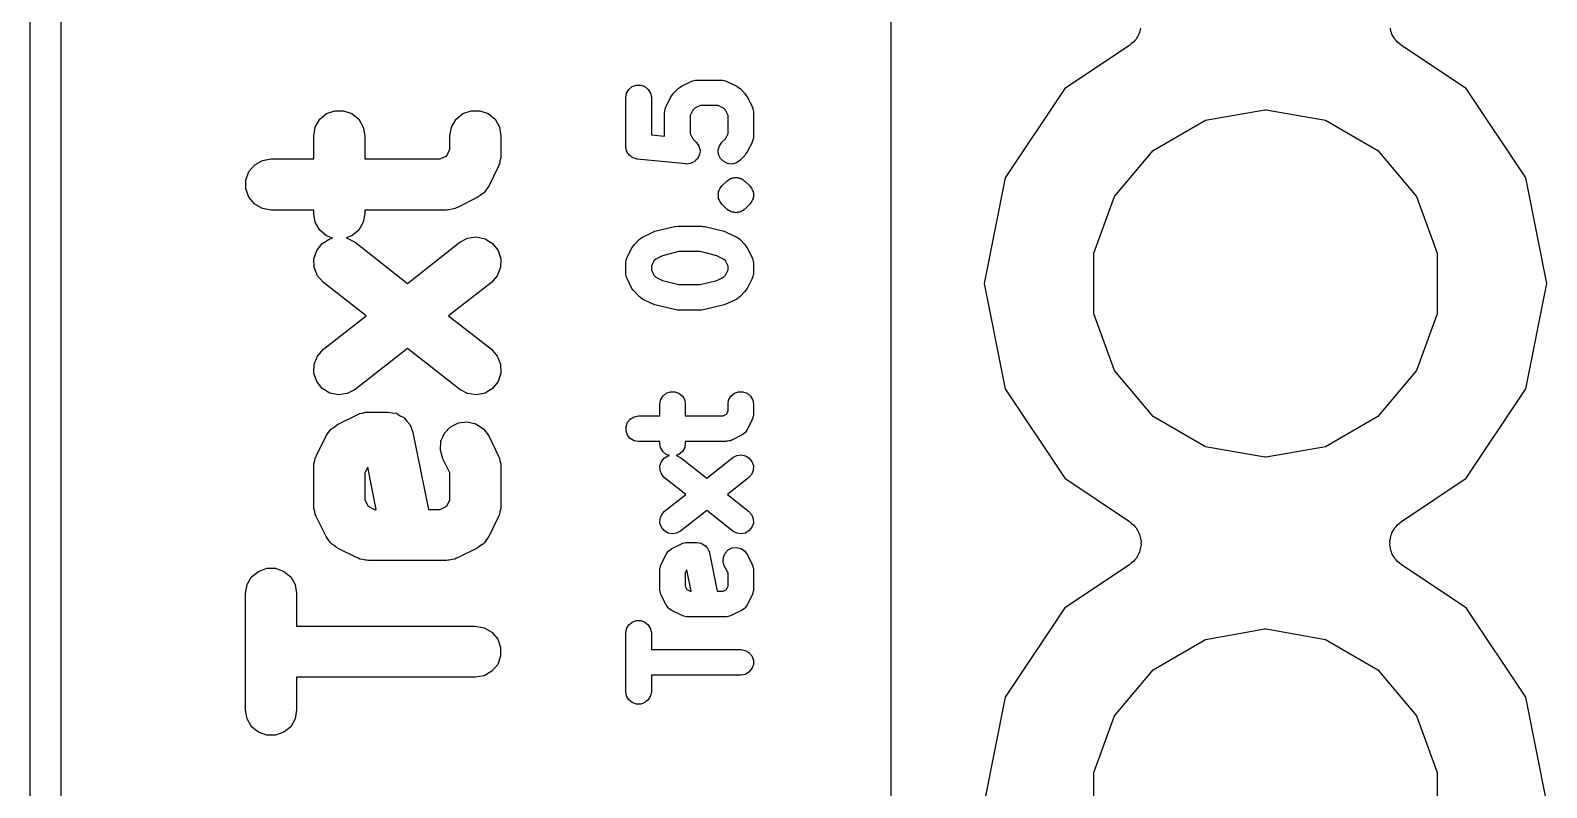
# Model space of a CAD drawing. Extents: x 125.9 to 155.7, y -114.6 to -82.3.
# Drawn here: x 125.91 to 133.33, y -104.19 to -100.49 of the extents above; entities that cross this region are included whole.
import ezdxf

# ---------------------------------------------------------------- set-up
doc = ezdxf.new("R2010")
doc.units = 0
doc.header["$MEASUREMENT"] = 0
doc.layers.add('BLACK', color=7, linetype='CONTINUOUS')

msp = doc.modelspace()

# ---------------------------------------------------------------- linework, layer by layer
at = {"layer": 'Black'}
for p, q in [((125.909, -114.554), (125.909, -82.423)), ((126.059, -82.498), (126.059, -114.479)), ((130.121, -104.271), (130.121, -100.199)), ((131.314, -100.538), (131.309, -100.545)), ((131.32, -100.532), (131.314, -100.538)), ((131.326, -100.52), (131.32, -100.532)), ((131.334, -100.508), (131.326, -100.52)), ((131.336, -100.5), (131.334, -100.508)), ((131.339, -100.493), (131.336, -100.5)), ((131.341, -100.479), (131.339, -100.493)), ((132.567, -100.493), (132.565, -100.479)), ((132.57, -100.5), (132.567, -100.493)), ((132.572, -100.508), (132.57, -100.5)), ((132.58, -100.52), (132.572, -100.508)), ((132.586, -100.532), (132.58, -100.52)), ((132.592, -100.538), (132.586, -100.532)), ((132.597, -100.545), (132.592, -100.538)), ((131.288, -100.563), (130.971, -100.774)), ((131.298, -100.553), (131.288, -100.563)), ((131.309, -100.545), (131.298, -100.553)), ((132.608, -100.553), (132.597, -100.545)), ((132.618, -100.563), (132.608, -100.553)), ((132.935, -100.774), (132.618, -100.563)), ((128.854, -100.764), (128.874, -100.757)), ((128.874, -100.757), (128.896, -100.757)), ((128.896, -100.757), (128.916, -100.764)), ((129.087, -100.768), (129.095, -100.762)), ((129.095, -100.762), (129.143, -100.739)), ((129.143, -100.739), (129.146, -100.738)), ((129.146, -100.738), (129.15, -100.736)), ((129.15, -100.736), (129.157, -100.735)), ((129.157, -100.735), (129.164, -100.732)), ((129.164, -100.732), (129.167, -100.733)), ((129.167, -100.733), (129.171, -100.732)), ((129.171, -100.732), (129.29, -100.732)), ((129.29, -100.732), (129.294, -100.733)), ((129.294, -100.733), (129.297, -100.732)), ((129.297, -100.732), (129.304, -100.735)), ((129.304, -100.735), (129.311, -100.736)), ((129.311, -100.736), (129.314, -100.738)), ((129.314, -100.738), (129.318, -100.739)), ((129.318, -100.739), (129.366, -100.762)), ((129.366, -100.762), (129.374, -100.768)), ((128.823, -100.818), (128.826, -100.797)), ((128.823, -101.056), (128.823, -100.818)), ((128.826, -100.797), (128.837, -100.778)), ((128.837, -100.778), (128.854, -100.764)), ((128.916, -100.764), (128.933, -100.778)), ((128.933, -100.778), (128.944, -100.797)), ((128.944, -100.797), (128.948, -100.818)), ((128.948, -100.818), (128.948, -101)), ((129.02, -100.862), (129.044, -100.814)), ((129.044, -100.814), (129.05, -100.806)), ((129.05, -100.806), (129.055, -100.798)), ((129.055, -100.798), (129.079, -100.774)), ((129.079, -100.774), (129.087, -100.768)), ((129.374, -100.768), (129.382, -100.774)), ((129.382, -100.774), (129.406, -100.798)), ((129.406, -100.798), (129.411, -100.806)), ((129.411, -100.806), (129.417, -100.814)), ((129.417, -100.814), (129.441, -100.862)), ((130.971, -100.774), (130.679, -101.211)), ((133.227, -101.211), (132.935, -100.774)), ((127.325, -100.924), (127.358, -100.896)), ((127.358, -100.896), (127.399, -100.882)), ((127.399, -100.882), (127.442, -100.882)), ((127.442, -100.882), (127.483, -100.896)), ((127.483, -100.896), (127.516, -100.924)), ((127.992, -100.924), (128.025, -100.896)), ((128.025, -100.896), (128.066, -100.882)), ((128.066, -100.882), (128.109, -100.882)), ((128.109, -100.882), (128.15, -100.896)), ((128.15, -100.896), (128.183, -100.924)), ((129.013, -100.89), (129.014, -100.886)), ((129.013, -101.006), (129.013, -100.89)), ((129.014, -100.883), (129.016, -100.876)), ((129.014, -100.886), (129.014, -100.883)), ((129.016, -100.876), (129.017, -100.868)), ((129.017, -100.868), (129.019, -100.865)), ((129.019, -100.865), (129.02, -100.862)), ((129.151, -100.879), (129.138, -100.905)), ((129.138, -100.905), (129.138, -100.994)), ((129.16, -100.87), (129.151, -100.879)), ((129.186, -100.857), (129.16, -100.87)), ((129.275, -100.857), (129.186, -100.857)), ((129.301, -100.87), (129.275, -100.857)), ((129.31, -100.879), (129.301, -100.87)), ((129.323, -100.905), (129.31, -100.879)), ((129.323, -100.994), (129.323, -100.905)), ((129.441, -100.862), (129.442, -100.865)), ((129.442, -100.865), (129.444, -100.868)), ((129.444, -100.868), (129.445, -100.876)), ((129.445, -100.876), (129.447, -100.883)), ((129.447, -100.883), (129.447, -100.886)), ((129.447, -100.886), (129.448, -100.89)), ((129.448, -100.89), (129.448, -101.009)), ((131.659, -100.928), (131.95, -100.877)), ((131.95, -100.877), (131.956, -100.877)), ((131.956, -100.877), (132.247, -100.928)), ((127.296, -101.005), (127.303, -100.962)), ((127.303, -100.962), (127.325, -100.924)), ((127.516, -100.924), (127.538, -100.962)), ((127.538, -100.962), (127.546, -101.005)), ((127.962, -101.005), (127.97, -100.962)), ((127.97, -100.962), (127.992, -100.924)), ((128.183, -100.924), (128.205, -100.962)), ((128.205, -100.962), (128.212, -101.005)), ((131.403, -101.076), (131.659, -100.928)), ((132.247, -100.928), (132.503, -101.076)), ((127.296, -101.118), (127.296, -101.005)), ((127.546, -101.005), (127.546, -101.118)), ((127.962, -101.07), (127.962, -101.005)), ((128.212, -101.005), (128.212, -101.1)), ((128.823, -101.059), (128.823, -101.056)), ((128.823, -101.061), (128.823, -101.059)), ((128.948, -101), (129.013, -101.006)), ((129.138, -100.994), (129.151, -101.019)), ((129.151, -101.019), (129.167, -101.036)), ((129.167, -101.036), (129.168, -101.036)), ((129.168, -101.036), (129.168, -101.037)), ((129.168, -101.037), (129.174, -101.045)), ((129.174, -101.045), (129.18, -101.054)), ((129.18, -101.054), (129.18, -101.054)), ((129.18, -101.054), (129.18, -101.055)), ((129.18, -101.055), (129.183, -101.065)), ((129.275, -101.075), (129.281, -101.054)), ((129.281, -101.054), (129.293, -101.036)), ((129.293, -101.036), (129.31, -101.019)), ((129.31, -101.019), (129.323, -100.994)), ((129.441, -101.037), (129.417, -101.084)), ((129.442, -101.033), (129.441, -101.037)), ((129.444, -101.03), (129.442, -101.033)), ((129.445, -101.023), (129.444, -101.03)), ((129.447, -101.016), (129.445, -101.023)), ((129.448, -101.009), (129.447, -101.012)), ((129.447, -101.012), (129.447, -101.016)), ((127.007, -101.147), (127.045, -101.125)), ((127.045, -101.125), (127.087, -101.118)), ((127.087, -101.118), (127.296, -101.118)), ((127.546, -101.118), (127.915, -101.118)), ((127.915, -101.118), (127.947, -101.102)), ((127.947, -101.102), (127.962, -101.07)), ((128.207, -101.128), (128.205, -101.143)), ((128.212, -101.114), (128.207, -101.128)), ((128.212, -101.1), (128.211, -101.107)), ((128.211, -101.107), (128.212, -101.114)), ((128.825, -101.069), (128.823, -101.061)), ((128.826, -101.078), (128.825, -101.069)), ((128.828, -101.08), (128.826, -101.078)), ((128.828, -101.082), (128.828, -101.08)), ((128.833, -101.089), (128.828, -101.082)), ((128.837, -101.097), (128.833, -101.089)), ((128.839, -101.098), (128.837, -101.097)), ((128.84, -101.1), (128.839, -101.098)), ((128.847, -101.105), (128.84, -101.1)), ((128.854, -101.111), (128.847, -101.105)), ((128.856, -101.111), (128.854, -101.111)), ((128.858, -101.113), (128.856, -101.111)), ((128.866, -101.115), (128.858, -101.113)), ((128.874, -101.118), (128.866, -101.115)), ((128.877, -101.118), (128.874, -101.118)), ((128.879, -101.119), (128.877, -101.118)), ((129.117, -101.142), (128.879, -101.119)), ((129.158, -101.132), (129.149, -101.136)), ((129.159, -101.132), (129.158, -101.132)), ((129.166, -101.124), (129.159, -101.131)), ((129.159, -101.131), (129.159, -101.132)), ((129.174, -101.117), (129.166, -101.124)), ((129.179, -101.107), (129.174, -101.116)), ((129.174, -101.116), (129.174, -101.116)), ((129.174, -101.116), (129.174, -101.117)), ((129.183, -101.097), (129.179, -101.107)), ((129.183, -101.065), (129.186, -101.075)), ((129.184, -101.096), (129.183, -101.097)), ((129.183, -101.097), (129.183, -101.097)), ((129.185, -101.086), (129.184, -101.096)), ((129.186, -101.076), (129.185, -101.086)), ((129.186, -101.075), (129.186, -101.075)), ((129.186, -101.075), (129.186, -101.076)), ((129.277, -101.096), (129.275, -101.075)), ((129.286, -101.116), (129.277, -101.096)), ((129.302, -101.131), (129.286, -101.116)), ((129.321, -101.141), (129.302, -101.131)), ((129.382, -101.124), (129.364, -101.137)), ((129.406, -101.101), (129.382, -101.124)), ((129.411, -101.092), (129.406, -101.101)), ((129.417, -101.084), (129.411, -101.092)), ((131.214, -101.302), (131.403, -101.076)), ((132.503, -101.076), (132.692, -101.302)), ((126.964, -101.221), (126.979, -101.18)), ((126.979, -101.18), (127.007, -101.147)), ((128.199, -101.156), (128.152, -101.251)), ((128.201, -101.149), (128.199, -101.156)), ((128.205, -101.143), (128.201, -101.149)), ((129.118, -101.143), (129.117, -101.142)), ((129.117, -101.142), (129.117, -101.142)), ((129.128, -101.142), (129.118, -101.143)), ((129.139, -101.141), (129.128, -101.142)), ((129.149, -101.136), (129.139, -101.141)), ((129.139, -101.141), (129.139, -101.141)), ((129.139, -101.141), (129.139, -101.141)), ((129.343, -101.143), (129.321, -101.141)), ((129.364, -101.137), (129.343, -101.143)), ((129.351, -101.21), (129.356, -101.208)), ((129.356, -101.208), (129.361, -101.209)), ((129.361, -101.209), (129.367, -101.208)), ((129.367, -101.208), (129.372, -101.21)), ((126.964, -101.264), (126.964, -101.221)), ((126.979, -101.305), (126.964, -101.264)), ((128.128, -101.283), (128.126, -101.286)), ((128.131, -101.281), (128.128, -101.283)), ((128.141, -101.266), (128.131, -101.281)), ((128.152, -101.251), (128.141, -101.266)), ((129.276, -101.284), (129.277, -101.281)), ((129.277, -101.278), (129.28, -101.273)), ((129.277, -101.281), (129.277, -101.278)), ((129.28, -101.273), (129.281, -101.268)), ((129.281, -101.268), (129.283, -101.266)), ((129.283, -101.263), (129.285, -101.261)), ((129.283, -101.266), (129.283, -101.263)), ((129.285, -101.261), (129.286, -101.259)), ((129.286, -101.259), (129.29, -101.255)), ((129.29, -101.255), (129.293, -101.25)), ((129.293, -101.25), (129.317, -101.227)), ((129.317, -101.227), (129.322, -101.223)), ((129.322, -101.223), (129.326, -101.22)), ((129.326, -101.22), (129.33, -101.217)), ((129.33, -101.217), (129.335, -101.214)), ((129.335, -101.214), (129.34, -101.213)), ((129.34, -101.213), (129.345, -101.21)), ((129.345, -101.21), (129.351, -101.21)), ((129.372, -101.21), (129.378, -101.21)), ((129.378, -101.21), (129.383, -101.213)), ((129.383, -101.213), (129.388, -101.214)), ((129.388, -101.214), (129.392, -101.217)), ((129.392, -101.217), (129.397, -101.22)), ((129.397, -101.22), (129.401, -101.223)), ((129.401, -101.223), (129.406, -101.227)), ((129.406, -101.227), (129.429, -101.25)), ((129.429, -101.25), (129.433, -101.255)), ((129.433, -101.255), (129.436, -101.259)), ((129.436, -101.259), (129.438, -101.261)), ((129.438, -101.261), (129.439, -101.263)), ((129.439, -101.263), (129.44, -101.266)), ((129.44, -101.266), (129.442, -101.268)), ((129.442, -101.268), (129.443, -101.273)), ((129.443, -101.273), (129.446, -101.278)), ((129.446, -101.278), (129.446, -101.281)), ((129.446, -101.281), (129.447, -101.284)), ((130.679, -101.211), (130.577, -101.727)), ((133.287, -101.514), (133.227, -101.211)), ((127.007, -101.339), (126.979, -101.305)), ((127.045, -101.36), (127.007, -101.339)), ((127.994, -101.357), (127.987, -101.36)), ((128, -101.355), (127.994, -101.357)), ((128.096, -101.307), (128, -101.355)), ((128.11, -101.296), (128.096, -101.307)), ((128.126, -101.286), (128.11, -101.296)), ((129.275, -101.289), (129.276, -101.286)), ((129.276, -101.295), (129.275, -101.289)), ((129.275, -101.3), (129.276, -101.295)), ((129.276, -101.303), (129.275, -101.3)), ((129.276, -101.286), (129.276, -101.284)), ((129.276, -101.305), (129.276, -101.303)), ((129.277, -101.308), (129.276, -101.305)), ((129.277, -101.311), (129.277, -101.308)), ((129.28, -101.316), (129.277, -101.311)), ((129.281, -101.321), (129.28, -101.316)), ((129.283, -101.323), (129.281, -101.321)), ((129.283, -101.326), (129.283, -101.323)), ((129.285, -101.328), (129.283, -101.326)), ((129.286, -101.33), (129.285, -101.328)), ((129.29, -101.334), (129.286, -101.33)), ((129.293, -101.339), (129.29, -101.334)), ((129.317, -101.363), (129.293, -101.339)), ((129.429, -101.339), (129.406, -101.363)), ((129.433, -101.334), (129.429, -101.339)), ((129.436, -101.33), (129.433, -101.334)), ((129.438, -101.328), (129.436, -101.33)), ((129.439, -101.326), (129.438, -101.328)), ((129.44, -101.323), (129.439, -101.326)), ((129.442, -101.321), (129.44, -101.323)), ((129.443, -101.316), (129.442, -101.321)), ((129.446, -101.311), (129.443, -101.316)), ((129.447, -101.305), (129.446, -101.308)), ((129.446, -101.308), (129.446, -101.311)), ((129.447, -101.284), (129.447, -101.286)), ((129.447, -101.286), (129.447, -101.289)), ((129.447, -101.289), (129.447, -101.295)), ((129.447, -101.295), (129.447, -101.3)), ((129.447, -101.3), (129.447, -101.303)), ((129.447, -101.303), (129.447, -101.305)), ((131.113, -101.579), (131.214, -101.302)), ((132.692, -101.302), (132.793, -101.579)), ((127.087, -101.368), (127.045, -101.36)), ((127.296, -101.368), (127.087, -101.368)), ((127.296, -101.386), (127.296, -101.368)), ((127.303, -101.428), (127.296, -101.386)), ((127.325, -101.466), (127.303, -101.428)), ((127.538, -101.428), (127.516, -101.466)), ((127.546, -101.386), (127.538, -101.428)), ((127.945, -101.368), (127.546, -101.368)), ((127.546, -101.368), (127.546, -101.386)), ((127.952, -101.367), (127.945, -101.368)), ((127.959, -101.367), (127.952, -101.367)), ((127.973, -101.363), (127.959, -101.367)), ((127.987, -101.36), (127.973, -101.363)), ((129.322, -101.366), (129.317, -101.363)), ((129.326, -101.37), (129.322, -101.366)), ((129.33, -101.372), (129.326, -101.37)), ((129.335, -101.375), (129.33, -101.372)), ((129.34, -101.376), (129.335, -101.375)), ((129.345, -101.379), (129.34, -101.376)), ((129.351, -101.379), (129.345, -101.379)), ((129.356, -101.381), (129.351, -101.379)), ((129.361, -101.38), (129.356, -101.381)), ((129.367, -101.381), (129.361, -101.38)), ((129.372, -101.379), (129.367, -101.381)), ((129.378, -101.379), (129.372, -101.379)), ((129.383, -101.376), (129.378, -101.379)), ((129.388, -101.375), (129.383, -101.376)), ((129.392, -101.372), (129.388, -101.375)), ((129.397, -101.37), (129.392, -101.372)), ((129.401, -101.366), (129.397, -101.37)), ((129.406, -101.363), (129.401, -101.366)), ((127.358, -101.494), (127.325, -101.466)), ((127.388, -101.505), (127.358, -101.494)), ((127.374, -101.508), (127.388, -101.505)), ((127.483, -101.494), (127.455, -101.504)), ((127.455, -101.504), (127.46, -101.505)), ((127.46, -101.505), (127.498, -101.525)), ((127.516, -101.466), (127.483, -101.494)), ((128.01, -101.525), (128.048, -101.505)), ((128.048, -101.505), (128.091, -101.499)), ((128.091, -101.499), (128.134, -101.508)), ((128.897, -101.506), (128.905, -101.501)), ((128.905, -101.501), (128.952, -101.477)), ((128.952, -101.477), (128.959, -101.475)), ((128.959, -101.475), (128.965, -101.472)), ((128.965, -101.472), (129.061, -101.448)), ((129.061, -101.448), (129.068, -101.448)), ((129.068, -101.448), (129.076, -101.446)), ((129.076, -101.446), (129.195, -101.446)), ((129.195, -101.446), (129.202, -101.448)), ((129.202, -101.448), (129.21, -101.448)), ((129.21, -101.448), (129.305, -101.472)), ((129.305, -101.472), (129.311, -101.475)), ((129.311, -101.475), (129.318, -101.477)), ((129.318, -101.477), (129.366, -101.501)), ((129.366, -101.501), (129.374, -101.506)), ((127.297, -101.606), (127.311, -101.565)), ((127.311, -101.565), (127.337, -101.531)), ((127.337, -101.531), (127.374, -101.508)), ((127.498, -101.525), (127.754, -101.727)), ((127.754, -101.727), (128.01, -101.525)), ((128.134, -101.508), (128.171, -101.531)), ((128.171, -101.531), (128.198, -101.565)), ((128.198, -101.565), (128.211, -101.606)), ((128.829, -101.6), (128.853, -101.552)), ((128.853, -101.552), (128.859, -101.544)), ((128.859, -101.544), (128.865, -101.536)), ((128.865, -101.536), (128.889, -101.512)), ((128.889, -101.512), (128.897, -101.506)), ((129.083, -101.571), (129.002, -101.592)), ((129.187, -101.571), (129.083, -101.571)), ((129.268, -101.592), (129.187, -101.571)), ((129.374, -101.506), (129.382, -101.512)), ((129.382, -101.512), (129.406, -101.536)), ((129.406, -101.536), (129.411, -101.544)), ((129.411, -101.544), (129.417, -101.552)), ((129.417, -101.552), (129.441, -101.6)), ((131.113, -101.875), (131.113, -101.579)), ((132.793, -101.579), (132.793, -101.875)), ((133.329, -101.727), (133.287, -101.514)), ((127.298, -101.649), (127.297, -101.606)), ((127.315, -101.69), (127.298, -101.649)), ((128.21, -101.649), (128.194, -101.69)), ((128.211, -101.606), (128.21, -101.649)), ((128.823, -101.621), (128.825, -101.614)), ((128.823, -101.624), (128.823, -101.621)), ((128.823, -101.628), (128.823, -101.624)), ((128.823, -101.675), (128.823, -101.628)), ((128.825, -101.614), (128.826, -101.606)), ((128.826, -101.606), (128.828, -101.603)), ((128.828, -101.603), (128.829, -101.6)), ((128.96, -101.617), (128.948, -101.643)), ((128.948, -101.643), (128.948, -101.661)), ((128.97, -101.608), (128.96, -101.617)), ((129.002, -101.592), (128.97, -101.608)), ((129.301, -101.608), (129.268, -101.592)), ((129.31, -101.617), (129.301, -101.608)), ((129.323, -101.643), (129.31, -101.617)), ((129.323, -101.661), (129.323, -101.643)), ((129.441, -101.6), (129.442, -101.603)), ((129.442, -101.603), (129.444, -101.606)), ((129.444, -101.606), (129.445, -101.614)), ((129.445, -101.614), (129.447, -101.621)), ((129.447, -101.621), (129.447, -101.624)), ((129.447, -101.624), (129.448, -101.628)), ((129.448, -101.628), (129.448, -101.675)), ((127.343, -101.722), (127.315, -101.69)), ((127.552, -101.886), (127.343, -101.722)), ((128.165, -101.722), (127.956, -101.886)), ((128.194, -101.69), (128.165, -101.722)), ((128.823, -101.679), (128.823, -101.675)), ((128.823, -101.683), (128.823, -101.679)), ((128.825, -101.69), (128.823, -101.683)), ((128.826, -101.697), (128.825, -101.69)), ((128.828, -101.7), (128.826, -101.697)), ((128.829, -101.703), (128.828, -101.7)), ((128.853, -101.751), (128.829, -101.703)), ((128.948, -101.661), (128.96, -101.686)), ((128.96, -101.686), (128.97, -101.696)), ((128.97, -101.696), (129.002, -101.712)), ((129.002, -101.712), (129.083, -101.732)), ((129.187, -101.732), (129.268, -101.712)), ((129.268, -101.712), (129.301, -101.696)), ((129.301, -101.696), (129.31, -101.686)), ((129.31, -101.686), (129.323, -101.661)), ((129.441, -101.703), (129.417, -101.751)), ((129.442, -101.7), (129.441, -101.703)), ((129.444, -101.697), (129.442, -101.7)), ((129.445, -101.69), (129.444, -101.697)), ((129.447, -101.683), (129.445, -101.69)), ((129.448, -101.675), (129.447, -101.679)), ((129.447, -101.679), (129.447, -101.683)), ((130.577, -101.727), (130.679, -102.243)), ((133.227, -102.243), (133.329, -101.727)), ((128.859, -101.759), (128.853, -101.751)), ((128.865, -101.767), (128.859, -101.759)), ((128.889, -101.791), (128.865, -101.767)), ((128.897, -101.797), (128.889, -101.791)), ((128.905, -101.803), (128.897, -101.797)), ((129.083, -101.732), (129.187, -101.732)), ((129.374, -101.797), (129.366, -101.803)), ((129.382, -101.791), (129.374, -101.797)), ((129.406, -101.767), (129.382, -101.791)), ((129.411, -101.759), (129.406, -101.767)), ((129.417, -101.751), (129.411, -101.759)), ((128.952, -101.827), (128.905, -101.803)), ((128.959, -101.829), (128.952, -101.827)), ((128.965, -101.831), (128.959, -101.829)), ((129.061, -101.855), (128.965, -101.831)), ((129.068, -101.856), (129.061, -101.855)), ((129.076, -101.857), (129.068, -101.856)), ((129.195, -101.857), (129.076, -101.857)), ((129.202, -101.856), (129.195, -101.857)), ((129.21, -101.855), (129.202, -101.856)), ((129.305, -101.831), (129.21, -101.855)), ((129.311, -101.829), (129.305, -101.831)), ((129.318, -101.827), (129.311, -101.829)), ((129.366, -101.803), (129.318, -101.827)), ((131.214, -102.152), (131.113, -101.875)), ((132.793, -101.875), (132.692, -102.152)), ((127.343, -102.049), (127.552, -101.886)), ((127.956, -101.886), (128.165, -102.049)), ((127.298, -102.122), (127.315, -102.082)), ((127.315, -102.082), (127.343, -102.049)), ((127.754, -102.045), (127.498, -102.246)), ((128.01, -102.246), (127.754, -102.045)), ((128.165, -102.049), (128.194, -102.082)), ((128.194, -102.082), (128.21, -102.122)), ((127.297, -102.165), (127.298, -102.122)), ((127.311, -102.207), (127.297, -102.165)), ((128.211, -102.165), (128.198, -102.207)), ((128.21, -102.122), (128.211, -102.165)), ((131.403, -102.378), (131.214, -102.152)), ((132.692, -102.152), (132.503, -102.378)), ((127.337, -102.241), (127.311, -102.207)), ((127.374, -102.264), (127.337, -102.241)), ((127.498, -102.246), (127.46, -102.266)), ((128.048, -102.266), (128.01, -102.246)), ((128.171, -102.241), (128.134, -102.264)), ((128.198, -102.207), (128.171, -102.241)), ((130.679, -102.243), (130.971, -102.68)), ((132.935, -102.68), (133.227, -102.243)), ((127.417, -102.272), (127.374, -102.264)), ((127.46, -102.266), (127.417, -102.272)), ((128.091, -102.272), (128.048, -102.266)), ((128.134, -102.264), (128.091, -102.272)), ((128.989, -102.318), (128.993, -102.297)), ((128.989, -102.375), (128.989, -102.318)), ((128.993, -102.297), (129.004, -102.278)), ((129.004, -102.278), (129.021, -102.264)), ((129.021, -102.264), (129.041, -102.257)), ((129.041, -102.257), (129.063, -102.257)), ((129.063, -102.257), (129.083, -102.264)), ((129.083, -102.264), (129.1, -102.278)), ((129.1, -102.278), (129.111, -102.297)), ((129.111, -102.297), (129.114, -102.318)), ((129.114, -102.318), (129.114, -102.375)), ((129.323, -102.318), (129.326, -102.297)), ((129.323, -102.351), (129.323, -102.318)), ((129.326, -102.297), (129.337, -102.278)), ((129.337, -102.278), (129.354, -102.264)), ((129.354, -102.264), (129.374, -102.257)), ((129.374, -102.257), (129.396, -102.257)), ((129.396, -102.257), (129.416, -102.264)), ((129.416, -102.264), (129.433, -102.278)), ((129.433, -102.278), (129.444, -102.297)), ((129.444, -102.297), (129.448, -102.318)), ((129.448, -102.318), (129.448, -102.366)), ((127.412, -102.417), (127.508, -102.369)), ((127.508, -102.369), (127.515, -102.367)), ((127.515, -102.367), (127.521, -102.363)), ((127.521, -102.363), (127.535, -102.361)), ((127.535, -102.361), (127.549, -102.357)), ((127.549, -102.357), (127.556, -102.357)), ((127.556, -102.357), (127.564, -102.356)), ((127.564, -102.356), (127.659, -102.356)), ((127.659, -102.356), (127.679, -102.359)), ((127.679, -102.359), (127.699, -102.362)), ((127.699, -102.362), (127.7, -102.363)), ((127.7, -102.363), (127.702, -102.363)), ((127.702, -102.363), (127.719, -102.374)), ((127.719, -102.374), (127.737, -102.383)), ((127.737, -102.383), (127.738, -102.384)), ((127.738, -102.384), (127.739, -102.385)), ((127.739, -102.385), (127.752, -102.401)), ((128.831, -102.406), (128.845, -102.39)), ((128.845, -102.39), (128.864, -102.379)), ((128.864, -102.379), (128.885, -102.375)), ((128.885, -102.375), (128.989, -102.375)), ((129.114, -102.375), (129.299, -102.375)), ((129.299, -102.375), (129.315, -102.367)), ((129.315, -102.367), (129.323, -102.351)), ((129.441, -102.394), (129.417, -102.442)), ((129.442, -102.39), (129.441, -102.394)), ((129.444, -102.387), (129.442, -102.39)), ((129.445, -102.38), (129.444, -102.387)), ((129.447, -102.373), (129.445, -102.38)), ((129.448, -102.366), (129.447, -102.37)), ((129.447, -102.37), (129.447, -102.373)), ((131.659, -102.526), (131.403, -102.378)), ((132.503, -102.378), (132.247, -102.526)), ((127.357, -102.473), (127.367, -102.458)), ((127.367, -102.458), (127.378, -102.443)), ((127.378, -102.443), (127.38, -102.44)), ((127.38, -102.44), (127.382, -102.438)), ((127.382, -102.438), (127.398, -102.428)), ((127.398, -102.428), (127.412, -102.417)), ((127.752, -102.401), (127.766, -102.416)), ((127.766, -102.416), (127.766, -102.417)), ((127.766, -102.417), (127.767, -102.418)), ((127.767, -102.418), (127.774, -102.437)), ((127.774, -102.437), (127.781, -102.456)), ((127.781, -102.456), (127.857, -102.832)), ((127.918, -102.499), (127.935, -102.46)), ((127.935, -102.46), (127.965, -102.428)), ((127.965, -102.428), (128.004, -102.409)), ((128.004, -102.409), (128.047, -102.404)), ((128.047, -102.404), (128.089, -102.414)), ((128.089, -102.414), (128.126, -102.438)), ((128.126, -102.438), (128.152, -102.473)), ((128.824, -102.427), (128.831, -102.406)), ((128.824, -102.448), (128.824, -102.427)), ((128.831, -102.469), (128.824, -102.448)), ((128.845, -102.485), (128.831, -102.469)), ((129.389, -102.469), (129.342, -102.493)), ((129.397, -102.464), (129.389, -102.469)), ((129.404, -102.459), (129.397, -102.464)), ((129.405, -102.458), (129.404, -102.459)), ((129.407, -102.457), (129.405, -102.458)), ((129.412, -102.449), (129.407, -102.457)), ((129.417, -102.442), (129.412, -102.449)), ((127.309, -102.568), (127.357, -102.473)), ((127.916, -102.543), (127.918, -102.499)), ((127.928, -102.584), (127.916, -102.543)), ((128.152, -102.473), (128.199, -102.568)), ((128.864, -102.496), (128.845, -102.485)), ((128.885, -102.5), (128.864, -102.496)), ((128.989, -102.5), (128.885, -102.5)), ((128.989, -102.509), (128.989, -102.5)), ((128.993, -102.53), (128.989, -102.509)), ((129.004, -102.549), (128.993, -102.53)), ((129.111, -102.53), (129.1, -102.549)), ((129.114, -102.509), (129.111, -102.53)), ((129.314, -102.5), (129.114, -102.5)), ((129.114, -102.5), (129.114, -102.509)), ((129.317, -102.499), (129.314, -102.5)), ((129.321, -102.499), (129.317, -102.499)), ((129.328, -102.497), (129.321, -102.499)), ((129.335, -102.496), (129.328, -102.497)), ((129.338, -102.494), (129.335, -102.496)), ((129.342, -102.493), (129.338, -102.494)), ((131.95, -102.577), (131.659, -102.526)), ((132.247, -102.526), (131.956, -102.577)), ((127.296, -102.624), (127.297, -102.617)), ((127.297, -102.609), (127.301, -102.595)), ((127.297, -102.617), (127.297, -102.609)), ((127.301, -102.595), (127.303, -102.581)), ((127.303, -102.581), (127.307, -102.575)), ((127.307, -102.575), (127.309, -102.568)), ((127.962, -102.653), (127.928, -102.584)), ((128.199, -102.568), (128.201, -102.575)), ((128.201, -102.575), (128.205, -102.581)), ((128.205, -102.581), (128.207, -102.595)), ((128.207, -102.595), (128.212, -102.609)), ((128.212, -102.609), (128.211, -102.617)), ((128.211, -102.617), (128.212, -102.624)), ((128.99, -102.619), (128.997, -102.598)), ((128.997, -102.598), (129.01, -102.581)), ((129.021, -102.563), (129.004, -102.549)), ((129.01, -102.581), (129.029, -102.57)), ((129.036, -102.568), (129.021, -102.563)), ((129.029, -102.57), (129.036, -102.568)), ((129.083, -102.563), (129.069, -102.568)), ((129.069, -102.568), (129.071, -102.568)), ((129.071, -102.568), (129.09, -102.579)), ((129.1, -102.549), (129.083, -102.563)), ((129.09, -102.579), (129.219, -102.679)), ((129.219, -102.679), (129.347, -102.579)), ((129.347, -102.579), (129.366, -102.568)), ((129.366, -102.568), (129.387, -102.565)), ((129.387, -102.565), (129.408, -102.57)), ((129.408, -102.57), (129.427, -102.581)), ((129.427, -102.581), (129.44, -102.598)), ((129.44, -102.598), (129.447, -102.619)), ((131.956, -102.577), (131.95, -102.577)), ((127.296, -102.814), (127.296, -102.624)), ((127.56, -102.625), (127.546, -102.653)), ((127.546, -102.653), (127.546, -102.785)), ((127.602, -102.832), (127.56, -102.625)), ((127.962, -102.785), (127.962, -102.653)), ((128.212, -102.624), (128.212, -102.814)), ((128.991, -102.641), (128.99, -102.619)), ((128.999, -102.661), (128.991, -102.641)), ((129.013, -102.677), (128.999, -102.661)), ((129.117, -102.759), (129.013, -102.677)), ((129.424, -102.677), (129.32, -102.759)), ((129.438, -102.661), (129.424, -102.677)), ((129.446, -102.641), (129.438, -102.661)), ((129.447, -102.619), (129.446, -102.641)), ((130.971, -102.68), (131.288, -102.891)), ((132.618, -102.891), (132.935, -102.68)), ((129.013, -102.841), (129.117, -102.759)), ((129.32, -102.759), (129.424, -102.841)), ((127.297, -102.821), (127.296, -102.814)), ((127.297, -102.828), (127.297, -102.821)), ((127.301, -102.843), (127.297, -102.828)), ((127.546, -102.785), (127.562, -102.816)), ((127.562, -102.816), (127.593, -102.832)), ((127.593, -102.832), (127.602, -102.832)), ((127.857, -102.832), (127.915, -102.832)), ((127.915, -102.832), (127.947, -102.816)), ((127.947, -102.816), (127.962, -102.785)), ((128.212, -102.828), (128.207, -102.843)), ((128.212, -102.814), (128.211, -102.821)), ((128.211, -102.821), (128.212, -102.828)), ((128.999, -102.857), (129.013, -102.841)), ((129.219, -102.838), (129.09, -102.939)), ((129.347, -102.939), (129.219, -102.838)), ((129.424, -102.841), (129.438, -102.857)), ((127.303, -102.857), (127.301, -102.843)), ((127.307, -102.863), (127.303, -102.857)), ((127.309, -102.87), (127.307, -102.863)), ((127.357, -102.965), (127.309, -102.87)), ((128.199, -102.87), (128.152, -102.965)), ((128.201, -102.863), (128.199, -102.87)), ((128.205, -102.857), (128.201, -102.863)), ((128.207, -102.843), (128.205, -102.857)), ((128.99, -102.899), (128.991, -102.877)), ((128.997, -102.919), (128.99, -102.899)), ((128.991, -102.877), (128.999, -102.857)), ((129.438, -102.857), (129.446, -102.877)), ((129.447, -102.899), (129.44, -102.919)), ((129.446, -102.877), (129.447, -102.899)), ((131.288, -102.891), (131.298, -102.901)), ((131.298, -102.901), (131.309, -102.909)), ((131.309, -102.909), (131.314, -102.916)), ((132.592, -102.916), (132.597, -102.909)), ((132.597, -102.909), (132.608, -102.901)), ((132.608, -102.901), (132.618, -102.891)), ((127.367, -102.98), (127.357, -102.965)), ((127.378, -102.995), (127.367, -102.98)), ((128.141, -102.98), (128.131, -102.995)), ((128.152, -102.965), (128.141, -102.98)), ((129.01, -102.936), (128.997, -102.919)), ((129.029, -102.948), (129.01, -102.936)), ((129.05, -102.952), (129.029, -102.948)), ((129.071, -102.949), (129.05, -102.952)), ((129.09, -102.939), (129.071, -102.949)), ((129.366, -102.949), (129.347, -102.939)), ((129.387, -102.952), (129.366, -102.949)), ((129.408, -102.948), (129.387, -102.952)), ((129.427, -102.936), (129.408, -102.948)), ((129.44, -102.919), (129.427, -102.936)), ((131.314, -102.916), (131.32, -102.922)), ((131.32, -102.922), (131.326, -102.934)), ((131.326, -102.934), (131.334, -102.946)), ((131.334, -102.946), (131.336, -102.954)), ((131.336, -102.954), (131.339, -102.961)), ((131.339, -102.961), (131.341, -102.975)), ((131.341, -102.975), (131.344, -102.989)), ((131.344, -102.989), (131.343, -102.997)), ((132.562, -102.989), (132.565, -102.975)), ((132.563, -102.997), (132.562, -102.989)), ((132.565, -102.975), (132.567, -102.961)), ((132.567, -102.961), (132.57, -102.954)), ((132.57, -102.954), (132.572, -102.946)), ((132.572, -102.946), (132.58, -102.934)), ((132.58, -102.934), (132.586, -102.922)), ((132.586, -102.922), (132.592, -102.916)), ((127.38, -102.997), (127.378, -102.995)), ((127.382, -103), (127.38, -102.997)), ((127.398, -103.01), (127.382, -103)), ((127.412, -103.021), (127.398, -103.01)), ((127.508, -103.069), (127.412, -103.021)), ((128.096, -103.021), (128, -103.069)), ((128.11, -103.01), (128.096, -103.021)), ((128.126, -103), (128.11, -103.01)), ((128.128, -102.997), (128.126, -103)), ((128.131, -102.995), (128.128, -102.997)), ((128.996, -103.1), (129.02, -103.052)), ((129.02, -103.052), (129.025, -103.045)), ((129.025, -103.045), (129.03, -103.037)), ((129.03, -103.037), (129.032, -103.036)), ((129.032, -103.036), (129.033, -103.035)), ((129.033, -103.035), (129.04, -103.03)), ((129.04, -103.03), (129.048, -103.024)), ((129.048, -103.024), (129.095, -103.001)), ((129.095, -103.001), (129.099, -102.999)), ((129.099, -102.999), (129.102, -102.998)), ((129.102, -102.998), (129.109, -102.996)), ((129.109, -102.996), (129.116, -102.994)), ((129.116, -102.994), (129.12, -102.995)), ((129.12, -102.995), (129.123, -102.994)), ((129.123, -102.994), (129.171, -102.994)), ((129.171, -102.994), (129.181, -102.996)), ((129.181, -102.996), (129.191, -102.997)), ((129.191, -102.997), (129.192, -102.998)), ((129.192, -102.998), (129.192, -102.998)), ((129.192, -102.998), (129.201, -103.003)), ((129.201, -103.003), (129.21, -103.008)), ((129.21, -103.008), (129.21, -103.008)), ((129.21, -103.008), (129.211, -103.009)), ((129.211, -103.009), (129.218, -103.016)), ((129.218, -103.016), (129.224, -103.024)), ((129.224, -103.024), (129.225, -103.025)), ((129.225, -103.025), (129.225, -103.025)), ((129.225, -103.025), (129.229, -103.035)), ((129.229, -103.035), (129.232, -103.044)), ((129.232, -103.044), (129.27, -103.232)), ((129.301, -103.066), (129.309, -103.046)), ((129.309, -103.046), (129.324, -103.03)), ((129.324, -103.03), (129.344, -103.02)), ((129.344, -103.02), (129.365, -103.018)), ((129.365, -103.018), (129.386, -103.023)), ((129.386, -103.023), (129.404, -103.035)), ((129.404, -103.035), (129.417, -103.052)), ((129.417, -103.052), (129.441, -103.1)), ((131.326, -103.06), (131.32, -103.072)), ((131.334, -103.048), (131.326, -103.06)), ((131.336, -103.04), (131.334, -103.048)), ((131.339, -103.033), (131.336, -103.04)), ((131.341, -103.019), (131.339, -103.033)), ((131.344, -103.005), (131.341, -103.019)), ((131.343, -102.997), (131.344, -103.005)), ((132.562, -103.005), (132.563, -102.997)), ((132.565, -103.019), (132.562, -103.005)), ((132.567, -103.033), (132.565, -103.019)), ((132.57, -103.04), (132.567, -103.033)), ((132.572, -103.048), (132.57, -103.04)), ((132.58, -103.06), (132.572, -103.048)), ((132.586, -103.072), (132.58, -103.06)), ((126.992, -103.162), (127.025, -103.135)), ((127.025, -103.135), (127.066, -103.12)), ((127.066, -103.12), (127.109, -103.12)), ((127.109, -103.12), (127.15, -103.135)), ((127.15, -103.135), (127.183, -103.162)), ((127.515, -103.071), (127.508, -103.069)), ((127.521, -103.075), (127.515, -103.071)), ((127.535, -103.077), (127.521, -103.075)), ((127.549, -103.081), (127.535, -103.077)), ((127.556, -103.081), (127.549, -103.081)), ((127.564, -103.082), (127.556, -103.081)), ((127.945, -103.082), (127.564, -103.082)), ((127.952, -103.081), (127.945, -103.082)), ((127.959, -103.081), (127.952, -103.081)), ((127.973, -103.077), (127.959, -103.081)), ((127.987, -103.075), (127.973, -103.077)), ((127.994, -103.071), (127.987, -103.075)), ((128, -103.069), (127.994, -103.071)), ((128.989, -103.128), (128.99, -103.124)), ((128.989, -103.223), (128.989, -103.128)), ((128.99, -103.121), (128.992, -103.114)), ((128.99, -103.124), (128.99, -103.121)), ((128.992, -103.114), (128.993, -103.106)), ((128.993, -103.106), (128.995, -103.103)), ((128.995, -103.103), (128.996, -103.1)), ((129.122, -103.128), (129.114, -103.143)), ((129.142, -103.232), (129.122, -103.128)), ((129.299, -103.087), (129.301, -103.066)), ((129.305, -103.108), (129.299, -103.087)), ((129.323, -103.143), (129.305, -103.108)), ((129.441, -103.1), (129.442, -103.103)), ((129.442, -103.103), (129.444, -103.106)), ((129.444, -103.106), (129.445, -103.114)), ((129.445, -103.114), (129.447, -103.121)), ((129.447, -103.121), (129.447, -103.124)), ((129.447, -103.124), (129.448, -103.128)), ((129.448, -103.128), (129.448, -103.223)), ((131.288, -103.103), (130.971, -103.314)), ((131.298, -103.093), (131.288, -103.103)), ((131.309, -103.085), (131.298, -103.093)), ((131.314, -103.078), (131.309, -103.085)), ((131.32, -103.072), (131.314, -103.078)), ((132.592, -103.078), (132.586, -103.072)), ((132.597, -103.085), (132.592, -103.078)), ((132.608, -103.093), (132.597, -103.085)), ((132.618, -103.103), (132.608, -103.093)), ((132.935, -103.314), (132.618, -103.103)), ((126.962, -103.243), (126.97, -103.2)), ((126.97, -103.2), (126.992, -103.162)), ((127.183, -103.162), (127.205, -103.2)), ((127.205, -103.2), (127.212, -103.243)), ((129.114, -103.143), (129.114, -103.208)), ((129.114, -103.208), (129.122, -103.224)), ((129.315, -103.224), (129.323, -103.208)), ((129.323, -103.208), (129.323, -103.143)), ((126.962, -103.814), (126.962, -103.243)), ((127.212, -103.243), (127.212, -103.403)), ((128.99, -103.227), (128.989, -103.223)), ((128.99, -103.23), (128.99, -103.227)), ((128.992, -103.237), (128.99, -103.23)), ((128.993, -103.244), (128.992, -103.237)), ((128.995, -103.248), (128.993, -103.244)), ((128.996, -103.251), (128.995, -103.248)), ((129.02, -103.299), (128.996, -103.251)), ((129.122, -103.224), (129.138, -103.232)), ((129.138, -103.232), (129.142, -103.232)), ((129.27, -103.232), (129.299, -103.232)), ((129.299, -103.232), (129.315, -103.224)), ((129.441, -103.251), (129.417, -103.299)), ((129.442, -103.248), (129.441, -103.251)), ((129.444, -103.244), (129.442, -103.248)), ((129.445, -103.237), (129.444, -103.244)), ((129.447, -103.23), (129.445, -103.237)), ((129.448, -103.223), (129.447, -103.227)), ((129.447, -103.227), (129.447, -103.23)), ((129.025, -103.306), (129.02, -103.299)), ((129.03, -103.314), (129.025, -103.306)), ((129.032, -103.315), (129.03, -103.314)), ((129.033, -103.316), (129.032, -103.315)), ((129.04, -103.321), (129.033, -103.316)), ((129.048, -103.327), (129.04, -103.321)), ((129.095, -103.35), (129.048, -103.327)), ((129.099, -103.351), (129.095, -103.35)), ((129.102, -103.353), (129.099, -103.351)), ((129.109, -103.355), (129.102, -103.353)), ((129.116, -103.357), (129.109, -103.355)), ((129.12, -103.356), (129.116, -103.357)), ((129.123, -103.357), (129.12, -103.356)), ((129.314, -103.357), (129.123, -103.357)), ((129.317, -103.356), (129.314, -103.357)), ((129.321, -103.357), (129.317, -103.356)), ((129.328, -103.355), (129.321, -103.357)), ((129.335, -103.353), (129.328, -103.355)), ((129.338, -103.351), (129.335, -103.353)), ((129.342, -103.35), (129.338, -103.351)), ((129.389, -103.327), (129.342, -103.35)), ((129.397, -103.321), (129.389, -103.327)), ((129.404, -103.316), (129.397, -103.321)), ((129.405, -103.315), (129.404, -103.316)), ((129.407, -103.314), (129.405, -103.315)), ((129.412, -103.306), (129.407, -103.314)), ((129.417, -103.299), (129.412, -103.306)), ((130.971, -103.314), (130.679, -103.751)), ((133.227, -103.751), (132.935, -103.314)), ((127.212, -103.403), (128.087, -103.403)), ((128.087, -103.403), (128.13, -103.411)), ((128.13, -103.411), (128.168, -103.433)), ((128.168, -103.433), (128.196, -103.466)), ((128.823, -103.437), (128.826, -103.416)), ((128.826, -103.416), (128.837, -103.397)), ((128.837, -103.397), (128.854, -103.383)), ((128.854, -103.383), (128.874, -103.376)), ((128.874, -103.376), (128.896, -103.376)), ((128.896, -103.376), (128.916, -103.383)), ((128.916, -103.383), (128.933, -103.397)), ((128.933, -103.397), (128.944, -103.416)), ((128.944, -103.416), (128.948, -103.437)), ((131.659, -103.468), (131.95, -103.417)), ((131.95, -103.417), (131.956, -103.417)), ((131.956, -103.417), (132.247, -103.468)), ((128.196, -103.466), (128.21, -103.507)), ((128.21, -103.507), (128.21, -103.55)), ((128.823, -103.723), (128.823, -103.437)), ((128.948, -103.437), (128.948, -103.518)), ((131.403, -103.616), (131.659, -103.468)), ((132.247, -103.468), (132.503, -103.616)), ((128.21, -103.55), (128.196, -103.591)), ((128.948, -103.518), (129.385, -103.518)), ((129.385, -103.518), (129.407, -103.522)), ((129.407, -103.522), (129.425, -103.532)), ((129.425, -103.532), (129.439, -103.549)), ((129.439, -103.549), (129.447, -103.569)), ((129.447, -103.569), (129.447, -103.591)), ((128.087, -103.653), (127.212, -103.653)), ((127.212, -103.653), (127.212, -103.814)), ((128.13, -103.646), (128.087, -103.653)), ((128.168, -103.624), (128.13, -103.646)), ((128.196, -103.591), (128.168, -103.624)), ((129.385, -103.643), (128.948, -103.643)), ((128.948, -103.643), (128.948, -103.723)), ((129.407, -103.639), (129.385, -103.643)), ((129.425, -103.628), (129.407, -103.639)), ((129.439, -103.611), (129.425, -103.628)), ((129.447, -103.591), (129.439, -103.611)), ((131.214, -103.842), (131.403, -103.616)), ((132.503, -103.616), (132.692, -103.842)), ((128.826, -103.744), (128.823, -103.723)), ((128.948, -103.723), (128.944, -103.744)), ((128.837, -103.763), (128.826, -103.744)), ((128.854, -103.777), (128.837, -103.763)), ((128.874, -103.785), (128.854, -103.777)), ((128.896, -103.785), (128.874, -103.785)), ((128.916, -103.777), (128.896, -103.785)), ((128.933, -103.763), (128.916, -103.777)), ((128.944, -103.744), (128.933, -103.763)), ((130.679, -103.751), (130.577, -104.267)), ((133.329, -104.267), (133.227, -103.751)), ((126.97, -103.857), (126.962, -103.814)), ((126.992, -103.895), (126.97, -103.857)), ((127.205, -103.857), (127.183, -103.895)), ((127.212, -103.814), (127.205, -103.857)), ((131.113, -104.119), (131.214, -103.842)), ((132.692, -103.842), (132.793, -104.119)), ((127.025, -103.922), (126.992, -103.895)), ((127.066, -103.937), (127.025, -103.922)), ((127.109, -103.937), (127.066, -103.937)), ((127.15, -103.922), (127.109, -103.937)), ((127.183, -103.895), (127.15, -103.922)), ((131.113, -104.415), (131.113, -104.119)), ((132.793, -104.119), (132.793, -104.415))]:
    msp.add_line(p, q, dxfattribs=at)

doc.saveas('drawing.dxf')
